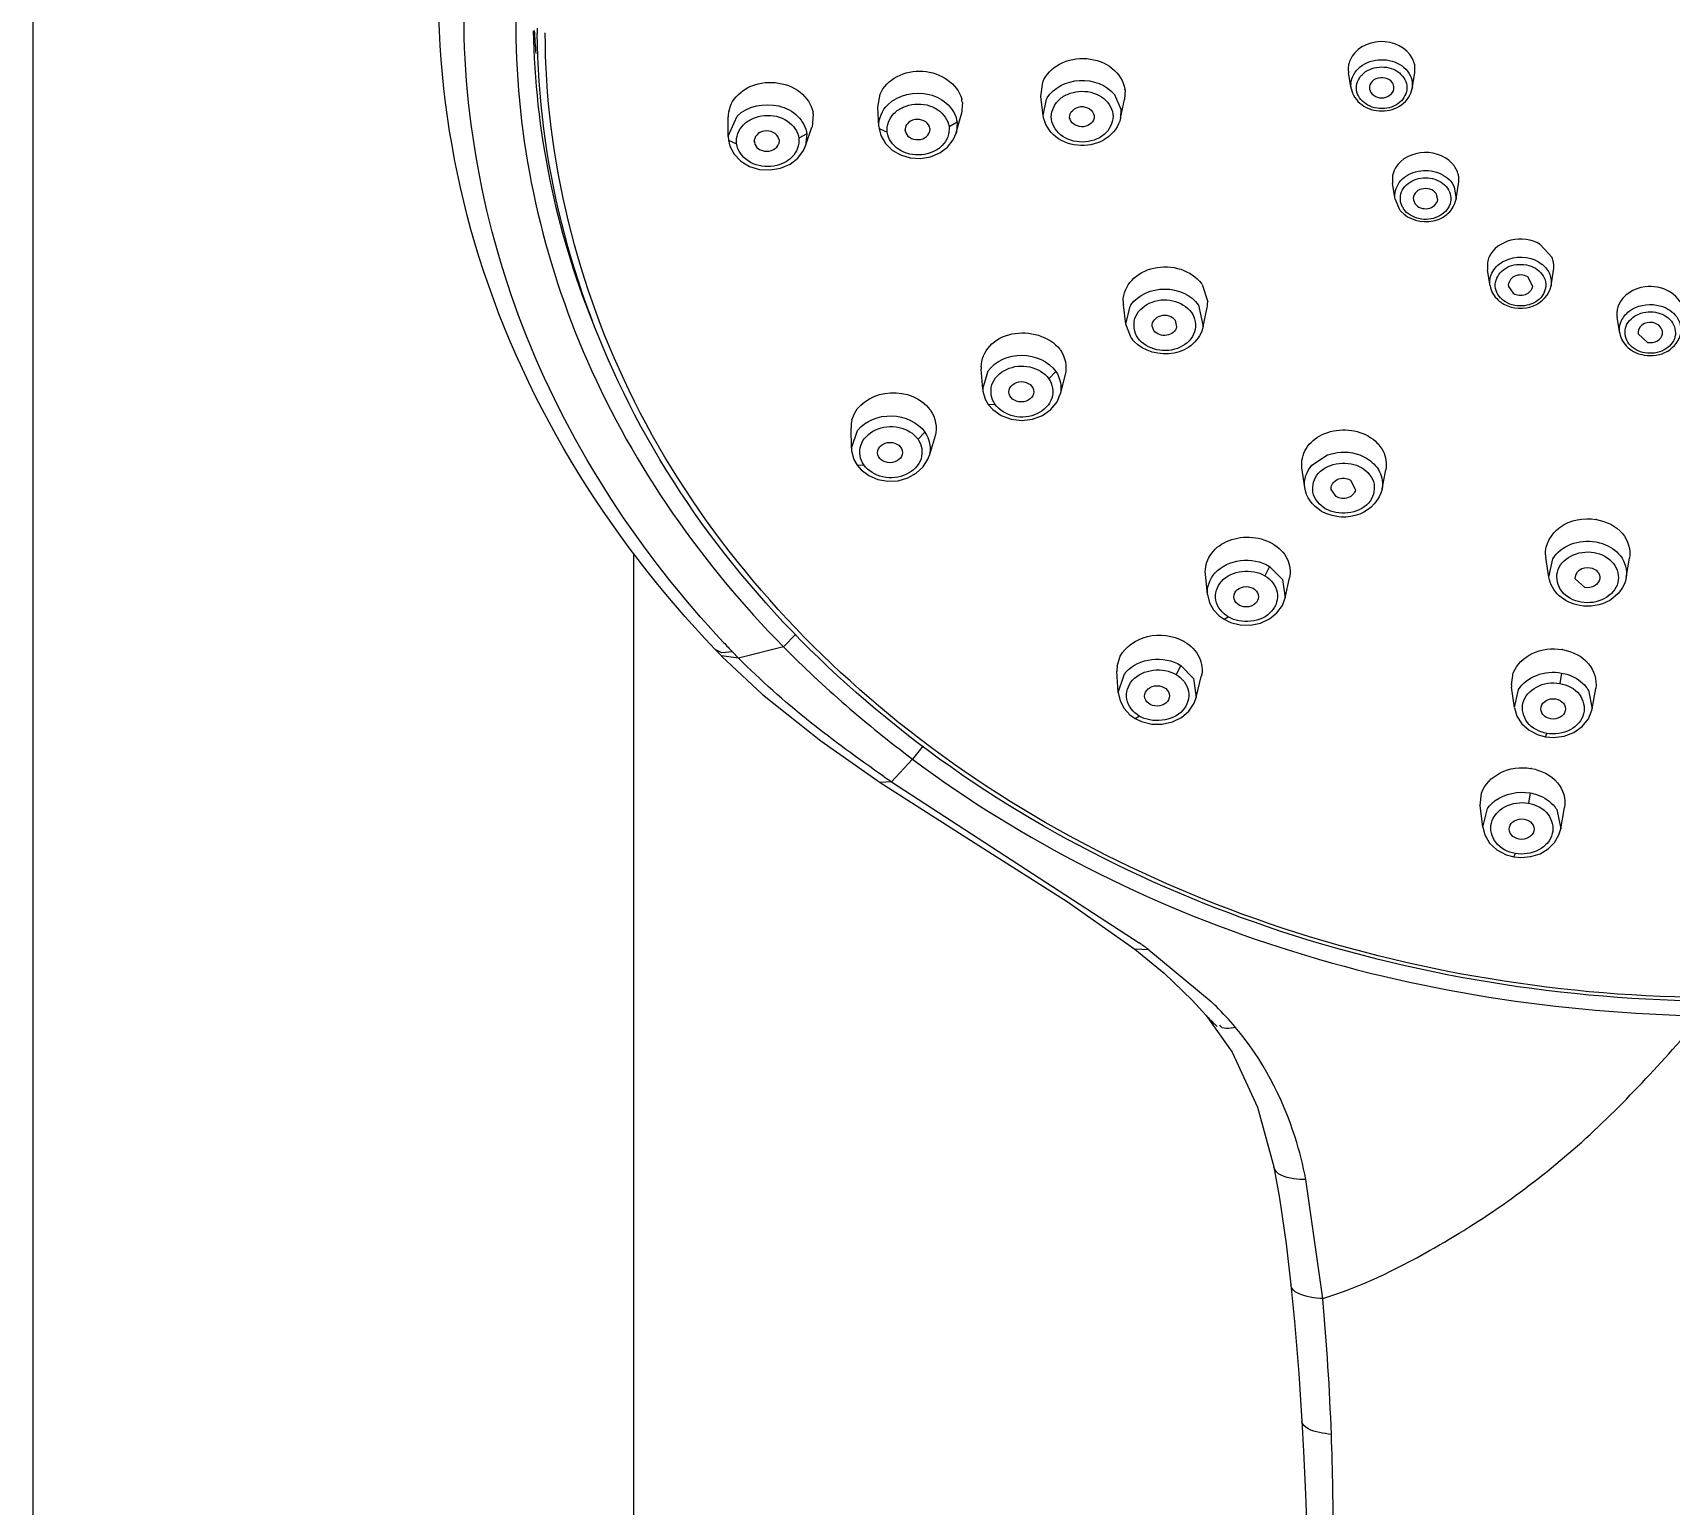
# Model space of a CAD drawing. Header units: millimetres. Extents: x 6110 to 6704, y -2661 to -1821.
# Drawn here: x 6292.53 to 6307.51, y -2190.07 to -2176.6 of the extents above; entities that cross this region are included whole.
import ezdxf

# ---------------------------------------------------------------- set-up
doc = ezdxf.new("R2010")
doc.units = ezdxf.units.MM
doc.header["$LTSCALE"] = 0.1
doc.layers.get('0').update_dxf_attribs({"lineweight": 15})
doc.layers.add('DIM', color=3, linetype='Continuous', lineweight=9)
doc.styles.get("Standard").update_dxf_attribs({"font": 'arial.ttf'})
doc.dimstyles.new('ISO-25', dxfattribs={"dimtxt": 2.5, "dimasz": 2.5, "dimexe": 1.25, "dimexo": 0.625, "dimtad": 1, "dimlfac": 5, "dimtxsty": 'Standard', "dimcen": 2.5, "dimadec": 0, "dimazin": 0, "dimtfac": 1, "dimtmove": 0, "dimatfit": 3, "dimfxl": 0, "dimarcsym": 0})

# ---------------------------------------------------------------- blocks, each defined once
blk = doc.blocks.new('*D77')
at = {"layer": 'Defpoints', "color": 0}
for p in [(6295.279, -2068.044), (6383.721, -2580.443), (6409.353, -2580.443)]:
    blk.add_point(p, dxfattribs=at)
at = {"layer": 'DIM', "color": 0, "lineweight": -2}
for p, q in [((6295.904, -2068.044), (6410.603, -2068.044)), ((6409.353, -2072.044), (6409.353, -2576.443)), ((6384.346, -2580.443), (6410.603, -2580.443))]:
    blk.add_line(p, q, dxfattribs=at)
at = {"layer": 'DIM', "color": 0}
for points in [[(6408.686, -2072.044), (6410.019, -2072.044), (6409.353, -2068.044)], [(6408.686, -2576.443), (6410.019, -2576.443), (6409.353, -2580.443)]]:
    blk.add_solid(points, dxfattribs=at)
at = {"layer": 'DIM', "color": 0, "insert": (6406.106, -2324.243), "char_height": 4, "attachment_point": 5, "rotation": 90}
blk.add_mtext('(2280)', dxfattribs=at)

msp = doc.modelspace()

# ---------------------------------------------------------------- linework, layer by layer
at = {"color": 7, "linetype": 'Continuous'}
for p, q in [((6292.5287, -2157.849), (6292.5287, -2215.5681)), ((6304.5722, -2176.957), (6304.5734, -2176.9655)), ((6304.5979, -2177.1092), (6304.5734, -2176.9655)), ((6305.1557, -2177.1091), (6305.1798, -2176.9676)), ((6305.1789, -2176.8935), (6305.1628, -2176.8439)), ((6305.1798, -2176.9676), (6305.181, -2176.9068)), ((6301.7573, -2177.1815), (6301.7737, -2177.0531)), ((6304.5954, -2177.089), (6304.5974, -2177.0645)), ((6304.5979, -2177.1092), (6304.5967, -2177.1014)), ((6304.7649, -2177.1127), (6304.7652, -2177.1147)), ((6304.9884, -2177.1148), (6304.9887, -2177.0934)), ((6305.158, -2177.0903), (6305.1557, -2177.1091)), ((6305.1569, -2177.0531), (6305.1562, -2177.0899)), ((6298.8996, -2177.3194), (6298.9211, -2177.2544)), ((6300.2636, -2177.2814), (6300.2847, -2177.1611)), ((6301.0382, -2177.2389), (6301.0307, -2177.3426)), ((6301.7791, -2177.3582), (6301.7573, -2177.1815)), ((6301.7789, -2177.357), (6301.8083, -2177.2078)), ((6302.4305, -2177.165), (6302.4901, -2177.2991)), ((6302.4866, -2177.3808), (6302.5235, -2177.2103)), ((6302.5273, -2177.1219), (6302.5235, -2177.2103)), ((6298.895, -2177.5475), (6298.8949, -2177.3693)), ((6298.8951, -2177.5462), (6298.9763, -2177.362)), ((6299.674, -2177.3438), (6299.662, -2177.4622)), ((6300.2745, -2177.4583), (6300.2636, -2177.2813)), ((6300.9901, -2177.4178), (6300.9164, -2177.4604)), ((6300.9831, -2177.5137), (6301.0307, -2177.3426)), ((6300.9901, -2177.4178), (6300.9832, -2177.5135)), ((6302.0202, -2177.3773), (6302.02, -2177.3757)), ((6302.2446, -2177.3579), (6302.2436, -2177.3827)), ((6302.4901, -2177.2991), (6302.4866, -2177.3807)), ((6298.8951, -2177.546), (6298.8972, -2177.5812)), ((6299.6147, -2177.5244), (6299.5415, -2177.5654)), ((6299.6035, -2177.6339), (6299.6619, -2177.4623)), ((6299.6147, -2177.5244), (6299.6035, -2177.6337)), ((6300.2745, -2177.4577), (6300.2762, -2177.4758)), ((6300.2762, -2177.4759), (6300.3506, -2177.5092)), ((6300.5152, -2177.495), (6300.5147, -2177.4886)), ((6300.7406, -2177.4755), (6300.7386, -2177.5048)), ((6298.8972, -2177.5813), (6298.9716, -2177.6146)), ((6299.1343, -2177.6006), (6299.1338, -2177.5895)), ((6299.361, -2177.581), (6299.3579, -2177.6145)), ((6304.9904, -2177.8595), (6304.9756, -2177.907)), ((6304.9756, -2177.907), (6304.975, -2177.9795)), ((6304.9994, -2178.1232), (6304.975, -2177.9795)), ((6305.5222, -2177.9757), (6305.5399, -2178.0096)), ((6305.5417, -2178.0094), (6305.5573, -2178.1232)), ((6305.5573, -2178.1232), (6305.5813, -2177.9814)), ((6304.9994, -2178.1232), (6305.0367, -2178.2124)), ((6305.1667, -2178.1287), (6305.1809, -2178.1633)), ((6305.39, -2178.1287), (6305.3758, -2178.0709)), ((6306.4366, -2178.6563), (6306.3276, -2178.5363)), ((6305.8446, -2178.7027), (6305.8445, -2178.7721)), ((6306.3134, -2178.6966), (6306.3463, -2178.7217)), ((6303.2323, -2178.9025), (6303.2842, -2179.0609)), ((6305.8689, -2178.9156), (6305.8445, -2178.7721)), ((6306.2594, -2178.921), (6306.2139, -2178.8348)), ((6306.4267, -2178.9155), (6306.4509, -2178.7732)), ((6306.0362, -2178.921), (6306.0817, -2178.9841)), ((6302.5348, -2179.2668), (6302.5122, -2179.0888)), ((6302.5348, -2179.2668), (6302.573, -2179.1019)), ((6303.2, -2179.0918), (6303.2428, -2179.2872)), ((6303.2428, -2179.2872), (6303.2788, -2179.1135)), ((6307.056, -2179.3492), (6307.0317, -2179.2063)), ((6307.3935, -2179.0912), (6307.436, -2179.1031)), ((6302.5842, -2179.3924), (6302.5349, -2179.267)), ((6302.7908, -2179.3234), (6302.7762, -2179.2856)), ((6302.9861, -2179.2308), (6302.9999, -2179.2914)), ((6307.2233, -2179.3546), (6307.3115, -2179.4334)), ((6301.2246, -2179.8601), (6301.2113, -2179.6773)), ((6301.2246, -2179.8599), (6301.2733, -2179.6948)), ((6301.8938, -2179.7), (6301.8296, -2179.7666)), ((6301.9795, -2179.7284), (6301.934, -2179.9072)), ((6300.0277, -2180.1418), (6300.0511, -2180.0827)), ((6301.2756, -2180.0003), (6301.3369, -2180)), ((6300.023, -2180.4016), (6300.0191, -2180.2141)), ((6300.023, -2180.4016), (6300.08, -2180.2386)), ((6300.696, -2180.2554), (6300.6323, -2180.3203)), ((6300.7886, -2180.2896), (6300.7336, -2180.4724)), ((6300.0748, -2180.5556), (6300.136, -2180.5554)), ((6304.2381, -2180.5563), (6304.3814, -2180.4616)), ((6304.3814, -2180.4616), (6304.4706, -2180.44)), ((6304.1719, -2180.7612), (6304.147, -2180.5817)), ((6304.592, -2180.6942), (6304.6374, -2180.7822)), ((6304.8802, -2180.7747), (6304.914, -2180.5982)), ((6304.4594, -2180.844), (6304.4135, -2180.7785)), ((6298.0287, -2181.366), (6298.0287, -2215.5681)), ((6306.407, -2181.5816), (6306.3792, -2181.4019)), ((6306.4069, -2181.5814), (6306.4424, -2181.4133)), ((6307.1154, -2181.5863), (6307.1464, -2181.4076)), ((6303.282, -2181.7418), (6303.2635, -2181.5544)), ((6303.8506, -2181.4832), (6303.8071, -2181.5686)), ((6303.8506, -2181.4832), (6303.9678, -2181.6021)), ((6303.9678, -2181.6021), (6303.9927, -2181.7715)), ((6303.9927, -2181.7715), (6304.033, -2181.5879)), ((6306.7376, -2181.6762), (6306.6491, -2181.5962)), ((6303.4343, -2181.9677), (6303.4726, -2181.9463)), ((6299.5146, -2182.103), (6299.3996, -2182.2187)), ((6298.7763, -2182.2436), (6298.8344, -2182.3035)), ((6298.8356, -2182.2735), (6298.7763, -2182.2436)), ((6298.9903, -2182.3237), (6298.8345, -2182.3035)), ((6298.9351, -2182.2666), (6298.8356, -2182.2735)), ((6298.9351, -2182.2666), (6298.9903, -2182.3237)), ((6299.3996, -2182.2188), (6298.9902, -2182.3237)), ((6302.4552, -2182.3954), (6302.4833, -2182.3057)), ((6302.4659, -2182.6386), (6302.4537, -2182.4437)), ((6302.4659, -2182.638), (6302.522, -2182.4659)), ((6303.0376, -2182.3893), (6302.9944, -2182.4728)), ((6303.0377, -2182.3892), (6303.155, -2182.508)), ((6303.155, -2182.508), (6303.1788, -2182.6832)), ((6303.1788, -2182.6833), (6303.2255, -2182.4926)), ((6306.0637, -2182.5698), (6306.0816, -2182.4575)), ((6306.5223, -2182.4592), (6306.5069, -2182.5548)), ((6306.0912, -2182.7764), (6306.0656, -2182.5879)), ((6306.0912, -2182.7764), (6306.1286, -2182.6109)), ((6306.769, -2182.6155), (6306.8027, -2182.7861)), ((6306.8025, -2182.7869), (6306.8358, -2182.5995)), ((6302.6192, -2182.8747), (6302.6576, -2182.8532)), ((6306.3757, -2183.0424), (6306.3886, -2183.0114)), ((6300.3897, -2183.455), (6300.5815, -2183.2465)), ((6300.6792, -2183.1261), (6300.5816, -2183.2464)), ((6300.3897, -2183.455), (6300.2855, -2183.4615)), ((6300.3897, -2183.4549), (6302.6583, -2184.929)), ((6305.778, -2183.6729), (6305.7903, -2183.5584)), ((6306.2347, -2183.5571), (6306.2194, -2183.6509)), ((6305.8014, -2183.8701), (6305.778, -2183.6729)), ((6305.8015, -2183.8701), (6305.8462, -2183.6987)), ((6306.4786, -2183.7079), (6306.5157, -2183.8852)), ((6306.5157, -2183.8857), (6306.5513, -2183.6896)), ((6306.0874, -2184.1417), (6306.1002, -2184.1108)), ((6302.7463, -2184.9929), (6302.6176, -2184.9874)), ((6302.7463, -2184.9929), (6303.315, -2185.4645)), ((6303.2696, -2185.5943), (6303.2917, -2185.6163)), ((6304.3378, -2188.1845), (6304.1831, -2187.0951))]:
    msp.add_line(p, q, dxfattribs=at)
for points in [[(6300.2762, -2177.4759), (6300.2929, -2177.5408), (6300.3338, -2177.6125), (6300.3951, -2177.6728), (6300.4726, -2177.7176), (6300.5612, -2177.7437), (6300.6548, -2177.7493), (6300.7469, -2177.7342), (6300.8312, -2177.6993), (6300.9021, -2177.6469), (6300.9547, -2177.5805), (6300.9832, -2177.5134)], [(6298.8972, -2177.5813), (6298.9102, -2177.6362), (6298.9498, -2177.7114), (6299.0116, -2177.7749), (6299.0911, -2177.8222), (6299.1827, -2177.8497), (6299.2796, -2177.8555), (6299.3748, -2177.8391), (6299.4615, -2177.8018), (6299.5334, -2177.7461), (6299.5852, -2177.6759), (6299.6035, -2177.634)], [(6301.2246, -2179.8599), (6301.2268, -2179.8803), (6301.2486, -2179.9533), (6301.2755, -2180.0003)], [(6301.2755, -2180.0003), (6301.317, -2180.048), (6301.393, -2180.1023), (6301.484, -2180.1367), (6301.5829, -2180.1485), (6301.6817, -2180.1367), (6301.7727, -2180.1022), (6301.8489, -2180.048), (6301.9048, -2179.9779), (6301.934, -2179.9073)], [(6300.0231, -2180.4019), (6300.0248, -2180.4271), (6300.046, -2180.5048), (6300.0747, -2180.5556)], [(6300.0747, -2180.5557), (6300.1118, -2180.5992), (6300.1812, -2180.6516), (6300.2646, -2180.6872), (6300.3562, -2180.7034), (6300.4497, -2180.6989), (6300.5386, -2180.6742), (6300.6168, -2180.6312), (6300.6795, -2180.5726), (6300.7228, -2180.502), (6300.7336, -2180.4725)], [(6303.2821, -2181.7419), (6303.3008, -2181.8169), (6303.3372, -2181.8813), (6303.3898, -2181.9365), (6303.4342, -2181.9678)], [(6303.4342, -2181.9678), (6303.4917, -2181.9957), (6303.5817, -2182.0189), (6303.6757, -2182.0213), (6303.7671, -2182.0028), (6303.8498, -2181.9647), (6303.9181, -2181.9095), (6303.9674, -2181.841), (6303.9927, -2181.7717)], [(6298.8344, -2182.3036), (6299.2103, -2182.6568), (6299.7421, -2183.0809), (6300.2855, -2183.4615)], [(6302.4659, -2182.6386), (6302.4823, -2182.7152), (6302.5185, -2182.7832), (6302.5723, -2182.8414), (6302.6192, -2182.8747)], [(6302.6192, -2182.8747), (6302.6788, -2182.9035), (6302.7713, -2182.9264), (6302.8678, -2182.9276), (6302.9612, -2182.907), (6303.0448, -2182.8659), (6303.1128, -2182.8074), (6303.1604, -2182.7354), (6303.1788, -2182.6832)], [(6306.0912, -2182.7769), (6306.1136, -2182.8536), (6306.1598, -2182.925), (6306.2261, -2182.9833), (6306.3082, -2183.0246), (6306.3757, -2183.0424)], [(6306.3757, -2183.0424), (6306.4482, -2183.0487), (6306.5466, -2183.0367), (6306.6369, -2183.0025), (6306.7126, -2182.9486), (6306.7685, -2182.8789), (6306.8003, -2182.7983), (6306.8027, -2182.786)], [(6300.2855, -2183.4615), (6301.1881, -2184.0388), (6301.997, -2184.5502), (6302.6176, -2184.9874)], [(6305.8015, -2183.8704), (6305.8198, -2183.9411), (6305.8648, -2184.0166), (6305.9319, -2184.0786), (6306.0163, -2184.1226), (6306.0873, -2184.1418)], [(6306.0873, -2184.1418), (6306.1513, -2184.1479), (6306.2417, -2184.1398), (6306.3264, -2184.1128), (6306.4004, -2184.0687), (6306.4593, -2184.0101), (6306.4997, -2183.9404), (6306.5158, -2183.8852)], [(6302.6175, -2184.9874), (6302.8853, -2185.2059), (6303.1433, -2185.4524), (6303.2694, -2185.5945)], [(6303.2695, -2185.5942), (6303.5072, -2185.9291), (6303.7404, -2186.4336), (6303.8886, -2186.9802)], [(6303.889, -2186.9805), (6303.9419, -2187.2643), (6304.0028, -2187.6825), (6304.0456, -2188.06)], [(6304.0456, -2188.0601), (6304.0782, -2188.3943), (6304.1178, -2188.8696), (6304.1471, -2189.3052)], [(6304.1466, -2189.3052), (6304.1618, -2189.58), (6304.1799, -2189.9739), (6304.1921, -2190.3043)]]:
    msp.add_lwpolyline(points, dxfattribs=at)
for centre, radius, start, end in [((6304.3611, -2176.532), 7.4103, 179.37885, 180.92612), ((6304.457, -2176.1965), 7.3474, 182.98194, 184.63595), ((6304.4481, -2176.5567), 7.3009, 180.01011, 180.38001), ((6304.7774, -2176.9308), 0.2069, 172.0689, 187.26431), ((6304.7798, -2176.9311), 0.2094, 169.64924, 172.09691), ((6304.7805, -2176.9312), 0.2101, 164.43071, 169.64792), ((6304.7857, -2176.9327), 0.2155, 157.39152, 164.40444), ((6304.9559, -2176.9393), 0.2278, 24.75046, 28.0034), ((6304.9741, -2176.9334), 0.2086, 9.7306, 11.02377), ((6304.9766, -2176.933), 0.2061, 7.30088, 9.73287), ((6302.2683, -2177.155), 0.2611, 7.2989, 8.85249), ((6300.7732, -2177.2731), 0.2672, 8.93246, 14.21802), ((6300.7786, -2177.2722), 0.2617, 7.29902, 8.91987), ((6302.0467, -2177.3383), 0.2717, 148.496, 151.29948), ((6299.1578, -2177.3693), 0.2629, 169.06697, 180.02639), ((6299.4096, -2177.3778), 0.2666, 10.41716, 11.15524), ((6299.4113, -2177.3775), 0.2648, 8.98259, 10.41793), ((6299.4138, -2177.3771), 0.2623, 7.29915, 8.98299), ((6305.1982, -2177.9518), 0.2274, 149.14144, 156.03682), ((6305.3522, -2177.9563), 0.2337, 23.37639, 35.19831), ((6305.3667, -2177.9499), 0.2179, 15.37744, 23.34012), ((6305.3745, -2177.9476), 0.2098, 10.88842, 15.33928), ((6305.376, -2177.9473), 0.2083, 8.95334, 10.88508), ((6305.377, -2177.9469), 0.2072, 350.41263, 8.90274), ((6305.2336, -2178.0736), 0.2409, 215.16941, 221.75787), ((6305.2248, -2178.1086), 0.1801, 209.40779, 215.14556), ((6306.0554, -2178.7395), 0.214, 155.38316, 170.0981), ((6306.2392, -2178.7409), 0.2147, 10.87534, 23.22266), ((6306.245, -2178.7396), 0.2088, 9.66316, 10.82212), ((6306.2469, -2178.739), 0.2068, 350.47868, 9.59037), ((6302.9779, -2179.0815), 0.3111, 35.13502, 37.05469), ((6306.2455, -2178.7386), 0.2083, 349.01145, 350.41583), ((6302.7694, -2179.0561), 0.2593, 180.00633, 187.25559), ((6303.0235, -2179.0607), 0.2606, 348.3117, 359.95251), ((6302.8094, -2179.2518), 0.2799, 144.67088, 147.62452), ((6306.1338, -2178.8295), 0.289, 239.21108, 242.64712), ((6307.235, -2179.1718), 0.2062, 171.72659, 189.62643), ((6307.2365, -2179.1722), 0.2078, 169.21121, 171.68058), ((6307.239, -2179.1727), 0.2104, 161.7928, 169.20064), ((6307.2445, -2179.1745), 0.2162, 157.41376, 161.79258), ((6301.6805, -2179.685), 0.3121, 35.13537, 37.12598), ((6302.8373, -2179.2139), 0.3097, 215.19478, 222.85547), ((6301.4689, -2179.6586), 0.2583, 179.98648, 184.16615), ((6300.4915, -2180.2356), 0.3132, 35.13572, 37.19825), ((6300.2813, -2180.209), 0.2623, 165.16148, 180.62809), ((6300.2767, -2180.2087), 0.2577, 180.70463, 181.21831), ((6304.5562, -2180.6342), 0.3963, 59.20218, 60.58651), ((6304.5106, -2180.6609), 0.3676, 239.22735, 243.30341), ((6306.7643, -2181.5102), 0.4618, 80.10897, 80.81152), ((6303.6754, -2181.6179), 0.3977, 59.20237, 60.63436), ((6306.6335, -2181.3625), 0.2574, 183.69124, 188.8102), ((6306.1087, -2175.3968), 9.9325, 223.06991, 223.76023), ((6302.8682, -2182.5172), 0.3994, 59.20254, 60.68052), ((6306.4527, -2182.702), 0.4634, 80.109, 80.83385), ((6302.7117, -2182.4277), 0.2585, 172.84149, 183.58726), ((6302.755, -2182.6498), 0.2968, 137.34593, 141.71145), ((6306.3203, -2182.5533), 0.2571, 183.68817, 187.74685), ((6306.5268, -2182.7629), 0.2835, 31.32545, 38.22727), ((6315.0511, -2162.1881), 25.8309, 235.23755, 235.41752), ((6306.1671, -2183.7922), 0.4655, 80.10902, 80.85394), ((6306.2388, -2183.8622), 0.2852, 32.74796, 38.42585), ((6297.7725, -2191.7543), 8.3938, 53.66117, 54.40341), ((6300.7195, -2188.1352), 3.7241, 44.83348, 45.81785), ((6304.4476, -2184.5116), 1.5989, 223.70123, 225.05648), ((6304.4689, -2184.4902), 1.6291, 225.05637, 226.37534), ((6300.8802, -2187.9782), 3.4995, 40.5644, 44.86541), ((6304.4893, -2184.4688), 1.6586, 226.37524, 227.66329), ((6281.0573, -2190.2817), 23.3746, 2.09426, 5.14717), ((6273.1131, -2190.5327), 31.3227, 0.18882, 2.02219)]:
    msp.add_arc(centre, radius, start, end, dxfattribs=at)
for centre, major_axis, ratio, start_param, end_param in [((6300.6279, -2177.4853), (0.1133, 0.0001), 0.819017, 0.103558, 6.069949), ((6299.2477, -2177.5908), (0.114, 0.0003), 0.8168002, 0.1021325, 6.0226107)]:
    msp.add_ellipse(centre, major_axis=major_axis, ratio=ratio, start_param=start_param, end_param=end_param, dxfattribs=at)
for centre, major_axis, ratio in [((6301.5783, -2179.8856), (0.1133, 0.0005), 0.8197485), ((6300.3764, -2180.4415), (0.1138, 0.0012), 0.8185858), ((6303.6365, -2181.7612), (0.1132, 0.0005), 0.8209958), ((6302.8207, -2182.6689), (0.1136, 0.0013), 0.8216631), ((6306.4465, -2182.7877), (0.1131, 0.0002), 0.8219359), ((6306.1579, -2183.888), (0.1135, 0.0006), 0.8240106)]:
    msp.add_ellipse(centre, major_axis=major_axis, ratio=ratio, dxfattribs=at)
for points, knots in [([(6298.8528, -2182.1796), (6298.0938, -2181.3677), (6296.8619, -2179.5044), (6296.2505, -2176.2293), (6297.0286, -2172.982), (6298.3493, -2171.1679), (6299.1478, -2170.3826)], [0, 0, 0, 0, 0.2549214, 0.4986279, 0.7431334, 1, 1, 1, 1]), ([(6298.7763, -2182.2436), (6297.7805, -2181.2037), (6296.2273, -2178.6963), (6296.135, -2175.7238), (6296.4471, -2174.375)], [0, 0, 0, 0, 0.5098061, 1, 1, 1, 1]), ([(6296.9518, -2176.6518), (6296.9681, -2177.6596), (6297.438, -2179.7361), (6298.6582, -2181.4654), (6299.3996, -2182.2188)], [0, 0, 0, 0, 0.4881237, 1, 1, 1, 1]), ([(6318.8214, -2176.6587), (6318.805, -2177.8234), (6318.1647, -2180.247), (6315.6648, -2183.1562), (6312.0876, -2185.0394), (6307.9514, -2185.6832), (6303.8198, -2185.0195), (6300.2556, -2183.1186), (6297.7765, -2180.1956), (6297.155, -2177.7693), (6297.1473, -2176.6051)], [0, 0, 0, 0, 0.1136843, 0.2344033, 0.3642784, 0.500205, 0.6360771, 0.7658142, 0.8863842, 1, 1, 1, 1]), ([(6318.7487, -2176.6532), (6318.7399, -2177.8108), (6318.116, -2180.2251), (6315.6361, -2183.128), (6312.0746, -2185.009), (6307.9511, -2185.6524), (6303.8322, -2184.9889), (6300.284, -2183.09), (6297.8253, -2180.1733), (6297.2204, -2177.7563), (6297.2204, -2176.5993)], [0, 0, 0, 0, 0.1134765, 0.234103, 0.3640713, 0.5002101, 0.6362927, 0.7661189, 0.8865919, 1, 1, 1, 1]), ([(6305.1571, -2176.8323), (6305.1054, -2176.7352), (6304.8648, -2176.6192), (6304.6283, -2176.75), (6304.5868, -2176.8499)], [0, 0, 0, 0, 0.5042604, 1, 1, 1, 1]), ([(6300.2847, -2177.1611), (6300.3428, -2177.0247), (6300.6792, -2176.8572), (6300.9964, -2177.0659), (6301.0323, -2177.2074)], [0, 0, 0, 0, 0.5038201, 1, 1, 1, 1]), ([(6301.7737, -2177.0531), (6301.8013, -2176.9824), (6301.9264, -2176.8581), (6302.1777, -2176.8148), (6302.4184, -2176.8968), (6302.5149, -2177.042), (6302.5263, -2177.1149)], [0, 0, 0, 0, 0.2388946, 0.50537, 0.7677191, 1, 1, 1, 1]), ([(6304.5956, -2177.0642), (6304.5997, -2177.0059), (6304.6744, -2176.885), (6304.8702, -2176.8275), (6305.0679, -2176.8777), (6305.1494, -2176.9947), (6305.1569, -2177.0531)], [0, 0, 0, 0, 0.2326675, 0.4982903, 0.7653846, 1, 1, 1, 1]), ([(6304.6462, -2177.123), (6304.64, -2177.0739), (6304.6868, -2176.9593), (6304.8532, -2176.8968), (6305.0265, -2176.9315), (6305.1009, -2177.0324), (6305.1074, -2177.0832)], [0, 0, 0, 0, 0.2291684, 0.4927578, 0.7630942, 1, 1, 1, 1]), ([(6298.9211, -2177.2544), (6298.9531, -2177.187), (6299.0805, -2177.0726), (6299.3263, -2177.0354), (6299.5603, -2177.1166), (6299.6572, -2177.2552), (6299.6712, -2177.3262)], [0, 0, 0, 0, 0.2398424, 0.5056833, 0.767343, 1, 1, 1, 1]), ([(6301.815, -2177.1963), (6301.8737, -2177.1006), (6302.1122, -2176.9833), (6302.3574, -2177.0765), (6302.4305, -2177.165)], [0, 0, 0, 0, 0.4943903, 1, 1, 1, 1]), ([(6304.5967, -2177.1014), (6304.5965, -2177.0993), (6304.5959, -2177.0952), (6304.5955, -2177.0911), (6304.5954, -2177.089)], [0, 0, 0, 0, 0.5000165, 1, 1, 1, 1]), ([(6304.5979, -2177.1092), (6304.6078, -2177.1673), (6304.6864, -2177.2801), (6304.8769, -2177.3328), (6305.0674, -2177.28), (6305.1459, -2177.1672), (6305.1557, -2177.1091)], [0, 0, 0, 0, 0.239726, 0.5000112, 0.7602864, 1, 1, 1, 1]), ([(6305.1074, -2177.0832), (6305.1137, -2177.1323), (6305.0668, -2177.2468), (6304.9005, -2177.3093), (6304.7272, -2177.2746), (6304.6527, -2177.1737), (6304.6462, -2177.123)], [0, 0, 0, 0, 0.2291684, 0.4927578, 0.7630942, 1, 1, 1, 1]), ([(6304.9887, -2177.0934), (6304.9856, -2177.0688), (6304.9494, -2177.0198), (6304.8654, -2177.003), (6304.7846, -2177.0333), (6304.7619, -2177.0889), (6304.7649, -2177.1127)], [0, 0, 0, 0, 0.2369045, 0.5072339, 0.7708209, 1, 1, 1, 1]), ([(6304.7652, -2177.1147), (6304.7723, -2177.1601), (6304.8768, -2177.2306), (6304.9814, -2177.1601), (6304.9884, -2177.1148)], [0, 0, 0, 0, 0.4999594, 1, 1, 1, 1]), ([(6298.9763, -2177.362), (6299.0694, -2177.2697), (6299.3062, -2177.2228), (6299.5402, -2177.346), (6299.6071, -2177.4655), (6299.6147, -2177.5244)], [0, 0, 0, 0, 0.5102889, 0.7687664, 1, 1, 1, 1]), ([(6300.3506, -2177.5092), (6300.3429, -2177.449), (6300.3849, -2177.3457), (6300.4975, -2177.2739), (6300.6375, -2177.2388), (6300.8175, -2177.2747), (6300.9085, -2177.3982), (6300.9164, -2177.4604)], [0, 0, 0, 0, 0.2282197, 0.3577127, 0.494804, 0.7640615, 1, 1, 1, 1]), ([(6300.3554, -2177.2578), (6300.448, -2177.1658), (6300.6833, -2177.1182), (6300.9163, -2177.2405), (6300.9826, -2177.3593), (6300.9901, -2177.4178)], [0, 0, 0, 0, 0.5109403, 0.7690148, 1, 1, 1, 1]), ([(6301.8535, -2177.3917), (6301.8458, -2177.3318), (6301.8875, -2177.229), (6301.9995, -2177.1574), (6302.1387, -2177.1224), (6302.3179, -2177.1583), (6302.4082, -2177.2812), (6302.4161, -2177.3431)], [0, 0, 0, 0, 0.2282473, 0.3577316, 0.4948224, 0.7640569, 1, 1, 1, 1]), ([(6298.9716, -2177.6146), (6298.9639, -2177.5541), (6299.0064, -2177.4502), (6299.1198, -2177.3782), (6299.2606, -2177.343), (6299.4416, -2177.3788), (6299.5335, -2177.5029), (6299.5415, -2177.5654)], [0, 0, 0, 0, 0.2281922, 0.3577144, 0.4947964, 0.7640772, 1, 1, 1, 1]), ([(6302.4866, -2177.3807), (6302.4707, -2177.4544), (6302.3656, -2177.594), (6302.122, -2177.6544), (6301.8821, -2177.5799), (6301.7886, -2177.4325), (6301.7791, -2177.3583)], [0, 0, 0, 0, 0.2414667, 0.5015845, 0.7602827, 1, 1, 1, 1]), ([(6302.4161, -2177.3431), (6302.4237, -2177.403), (6302.382, -2177.5058), (6302.2701, -2177.5774), (6302.1309, -2177.6124), (6301.9517, -2177.5765), (6301.8614, -2177.4535), (6301.8535, -2177.3917)], [0, 0, 0, 0, 0.2282473, 0.3577316, 0.4948224, 0.7640569, 1, 1, 1, 1]), ([(6302.02, -2177.3757), (6302.015, -2177.3284), (6302.1206, -2177.2319), (6302.2383, -2177.309), (6302.2446, -2177.3579)], [0, 0, 0, 0, 0.4907169, 1, 1, 1, 1]), ([(6302.2436, -2177.3827), (6302.2346, -2177.4279), (6302.1289, -2177.495), (6302.026, -2177.4225), (6302.0202, -2177.3773)], [0, 0, 0, 0, 0.502838, 1, 1, 1, 1]), ([(6299.5415, -2177.5654), (6299.5492, -2177.6259), (6299.5066, -2177.7298), (6299.3933, -2177.8018), (6299.2525, -2177.837), (6299.0714, -2177.8012), (6298.9796, -2177.6772), (6298.9716, -2177.6146)], [0, 0, 0, 0, 0.228192, 0.357714, 0.4947959, 0.7640775, 1, 1, 1, 1]), ([(6300.9164, -2177.4604), (6300.9241, -2177.5205), (6300.8821, -2177.6239), (6300.7695, -2177.6956), (6300.6296, -2177.7307), (6300.4495, -2177.6949), (6300.3585, -2177.5714), (6300.3506, -2177.5092)], [0, 0, 0, 0, 0.2282224, 0.3577185, 0.4948071, 0.7640621, 1, 1, 1, 1]), ([(6305.5432, -2177.8215), (6305.4851, -2177.7389), (6305.2683, -2177.6467), (6305.0541, -2177.7496), (6305.003, -2177.8352)], [0, 0, 0, 0, 0.5033178, 1, 1, 1, 1]), ([(6304.9994, -2178.1232), (6304.9906, -2178.0714), (6305.0251, -2177.9495), (6305.1873, -2177.8549), (6305.3766, -2177.8556), (6305.4883, -2177.9275), (6305.5222, -2177.9757)], [0, 0, 0, 0, 0.2245013, 0.4774597, 0.7483088, 1, 1, 1, 1]), ([(6305.0679, -2178.197), (6305.0447, -2178.1558), (6305.0378, -2178.0397), (6305.1716, -2177.9288), (6305.3425, -2177.9159), (6305.4482, -2177.978), (6305.4791, -2178.022)], [0, 0, 0, 0, 0.2245803, 0.4710794, 0.7441332, 1, 1, 1, 1]), ([(6305.0539, -2178.2341), (6305.1218, -2178.3102), (6305.3057, -2178.3578), (6305.4933, -2178.2652), (6305.5491, -2178.1711), (6305.5573, -2178.1232)], [0, 0, 0, 0, 0.5030815, 0.7602347, 1, 1, 1, 1]), ([(6305.4791, -2178.022), (6305.5072, -2178.0618), (6305.5269, -2178.1805), (6305.3947, -2178.3031), (6305.2193, -2178.3203), (6305.1095, -2178.2576), (6305.0775, -2178.2122)], [0, 0, 0, 0, 0.2257318, 0.4699216, 0.7431363, 1, 1, 1, 1]), ([(6305.3758, -2178.0709), (6305.349, -2178.0329), (6305.2601, -2178.0102), (6305.1783, -2178.06), (6305.1635, -2178.1081), (6305.1667, -2178.1287)], [0, 0, 0, 0, 0.5110458, 0.7701455, 1, 1, 1, 1]), ([(6305.1809, -2178.1633), (6305.2054, -2178.198), (6305.3005, -2178.2333), (6305.3839, -2178.1679), (6305.39, -2178.1287)], [0, 0, 0, 0, 0.5169817, 1, 1, 1, 1]), ([(6306.3276, -2178.5363), (6306.25, -2178.4901), (6306.0603, -2178.4613), (6305.8954, -2178.5746), (6305.8608, -2178.6503)], [0, 0, 0, 0, 0.5201894, 1, 1, 1, 1]), ([(6302.5101, -2179.0561), (6302.5101, -2178.9876), (6302.5764, -2178.8396), (6302.7922, -2178.7325), (6303.0368, -2178.7414), (6303.1801, -2178.8331), (6303.2262, -2178.8941)], [0, 0, 0, 0, 0.2251437, 0.479244, 0.7487086, 1, 1, 1, 1]), ([(6305.8689, -2178.9156), (6305.8614, -2178.8716), (6305.8825, -2178.7708), (6306.04, -2178.6372), (6306.2244, -2178.6436), (6306.3134, -2178.6966)], [0, 0, 0, 0, 0.2263259, 0.4748725, 1, 1, 1, 1]), ([(6306.0115, -2179.0633), (6305.9672, -2179.0369), (6305.8911, -2178.9467), (6305.9485, -2178.7745), (6306.112, -2178.7032), (6306.2337, -2178.7255), (6306.2841, -2178.7555)], [0, 0, 0, 0, 0.2392266, 0.4669849, 0.7284613, 1, 1, 1, 1]), ([(6306.2841, -2178.7555), (6306.3285, -2178.782), (6306.4046, -2178.8722), (6306.3472, -2179.0443), (6306.1837, -2179.1157), (6306.0619, -2179.0934), (6306.0115, -2179.0633)], [0, 0, 0, 0, 0.2392266, 0.4669849, 0.7284613, 1, 1, 1, 1]), ([(6306.3478, -2178.7209), (6306.3766, -2178.7447), (6306.4238, -2178.8043), (6306.4326, -2178.8808), (6306.4267, -2178.9155)], [0, 0, 0, 0, 0.5151288, 1, 1, 1, 1]), ([(6305.8689, -2178.9156), (6305.8773, -2178.9649), (6305.9157, -2179.0289), (6305.9707, -2179.0686), (6305.9859, -2179.0777)], [0, 0, 0, 0, 0.7383997, 1, 1, 1, 1]), ([(6306.0011, -2179.0861), (6306.0795, -2179.1267), (6306.2716, -2179.1425), (6306.4131, -2178.9957), (6306.4267, -2178.9155)], [0, 0, 0, 0, 0.5204195, 1, 1, 1, 1]), ([(6306.2139, -2178.8348), (6306.1786, -2178.8137), (6306.0876, -2178.8043), (6306.0308, -2178.8861), (6306.0362, -2178.921)], [0, 0, 0, 0, 0.5380642, 1, 1, 1, 1]), ([(6302.5811, -2179.0899), (6302.647, -2178.9969), (6302.8911, -2178.8917), (6303.1343, -2178.9985), (6303.2, -2179.0918)], [0, 0, 0, 0, 0.4995387, 1, 1, 1, 1]), ([(6302.6456, -2179.3921), (6302.6114, -2179.3435), (6302.5874, -2179.1988), (6302.7487, -2179.0493), (6302.9626, -2179.0283), (6303.0966, -2179.1047), (6303.1355, -2179.16)], [0, 0, 0, 0, 0.2257293, 0.4699257, 0.7431362, 1, 1, 1, 1]), ([(6306.0817, -2178.9841), (6306.1135, -2179.0031), (6306.193, -2179.0129), (6306.2544, -2178.9537), (6306.2594, -2178.921)], [0, 0, 0, 0, 0.5287793, 1, 1, 1, 1]), ([(6307.3985, -2178.9275), (6307.3622, -2178.9212), (6307.2276, -2178.9156), (6307.0826, -2179.0008), (6307.0449, -2179.0915)], [0, 0, 0, 0, 0.2729914, 1, 1, 1, 1]), ([(6303.1355, -2179.16), (6303.1697, -2179.2087), (6303.1937, -2179.3534), (6303.0325, -2179.5029), (6302.8185, -2179.5239), (6302.6845, -2179.4474), (6302.6456, -2179.3921)], [0, 0, 0, 0, 0.2257293, 0.4699257, 0.7431362, 1, 1, 1, 1]), ([(6302.7762, -2179.2856), (6302.7715, -2179.2444), (6302.853, -2179.1561), (6302.9596, -2179.1931), (6302.9861, -2179.2308)], [0, 0, 0, 0, 0.4732959, 1, 1, 1, 1]), ([(6307.056, -2179.3492), (6307.0498, -2179.313), (6307.0605, -2179.2326), (6307.1682, -2179.1042), (6307.3091, -2179.0765), (6307.3935, -2179.0912)], [0, 0, 0, 0, 0.2271632, 0.4697616, 1, 1, 1, 1]), ([(6307.2867, -2179.5292), (6307.2316, -2179.5195), (6307.1257, -2179.4693), (6307.0823, -2179.2928), (6307.2067, -2179.1609), (6307.3252, -2179.1469), (6307.3831, -2179.157)], [0, 0, 0, 0, 0.2592137, 0.4858168, 0.7274957, 1, 1, 1, 1]), ([(6307.3831, -2179.157), (6307.4382, -2179.1666), (6307.5441, -2179.2168), (6307.5876, -2179.3934), (6307.4631, -2179.5252), (6307.3447, -2179.5393), (6307.2867, -2179.5292)], [0, 0, 0, 0, 0.2592137, 0.4858168, 0.7274957, 1, 1, 1, 1]), ([(6307.437, -2179.1019), (6307.4915, -2179.1193), (6307.5912, -2179.1811), (6307.6224, -2179.2988), (6307.6138, -2179.3491)], [0, 0, 0, 0, 0.5286581, 1, 1, 1, 1]), ([(6301.2106, -2179.6585), (6301.2106, -2179.5899), (6301.2784, -2179.4421), (6301.5542, -2179.2984), (6301.837, -2179.3747), (6301.9293, -2179.4966)], [0, 0, 0, 0, 0.2294713, 0.4885791, 1, 1, 1, 1]), ([(6303.2428, -2179.2873), (6303.2304, -2179.347), (6303.1583, -2179.4623), (6302.9239, -2179.5758), (6302.6966, -2179.5177), (6302.6103, -2179.4246)], [0, 0, 0, 0, 0.2410864, 0.4977755, 1, 1, 1, 1]), ([(6302.9999, -2179.2914), (6302.9924, -2179.3303), (6302.9089, -2179.3929), (6302.815, -2179.3578), (6302.7908, -2179.3234)], [0, 0, 0, 0, 0.484402, 1, 1, 1, 1]), ([(6307.056, -2179.3492), (6307.0645, -2179.3989), (6307.1231, -2179.4966), (6307.2247, -2179.5405), (6307.2781, -2179.5498)], [0, 0, 0, 0, 0.4818571, 1, 1, 1, 1]), ([(6307.3583, -2179.2528), (6307.3248, -2179.2469), (6307.2539, -2179.2574), (6307.2189, -2179.326), (6307.2233, -2179.3546)], [0, 0, 0, 0, 0.5395489, 1, 1, 1, 1]), ([(6307.2781, -2179.5498), (6307.3504, -2179.5624), (6307.5028, -2179.5422), (6307.6026, -2179.4154), (6307.6138, -2179.3491)], [0, 0, 0, 0, 0.5217307, 1, 1, 1, 1]), ([(6307.3115, -2179.4334), (6307.341, -2179.4385), (6307.4018, -2179.4309), (6307.4425, -2179.3806), (6307.4465, -2179.3547)], [0, 0, 0, 0, 0.5326594, 1, 1, 1, 1]), ([(6307.4465, -2179.3547), (6307.45, -2179.3323), (6307.4321, -2179.2795), (6307.3838, -2179.2572), (6307.3583, -2179.2528)], [0, 0, 0, 0, 0.4670874, 1, 1, 1, 1]), ([(6301.2733, -2179.6948), (6301.34, -2179.6023), (6301.585, -2179.4991), (6301.8279, -2179.6064), (6301.8938, -2179.7)], [0, 0, 0, 0, 0.4990544, 1, 1, 1, 1]), ([(6301.3369, -2180), (6301.3025, -2179.9512), (6301.2785, -2179.8056), (6301.4408, -2179.6556), (6301.6556, -2179.6343), (6301.7905, -2179.711), (6301.8296, -2179.7666)], [0, 0, 0, 0, 0.2256837, 0.4699212, 0.743133, 1, 1, 1, 1]), ([(6301.8296, -2179.7666), (6301.864, -2179.8154), (6301.8879, -2179.961), (6301.7257, -2180.111), (6301.5108, -2180.1323), (6301.376, -2180.0556), (6301.3369, -2180)], [0, 0, 0, 0, 0.2256861, 0.4699242, 0.7431337, 1, 1, 1, 1]), ([(6300.0511, -2180.0827), (6300.1106, -2179.9711), (6300.3829, -2179.8315), (6300.6622, -2179.9423), (6300.741, -2180.0462)], [0, 0, 0, 0, 0.4920944, 1, 1, 1, 1]), ([(6300.08, -2180.2386), (6300.1502, -2180.1501), (6300.3931, -2180.0556), (6300.631, -2180.163), (6300.696, -2180.2554)], [0, 0, 0, 0, 0.499962, 1, 1, 1, 1]), ([(6300.136, -2180.5554), (6300.1015, -2180.5062), (6300.0778, -2180.3597), (6300.2411, -2180.2092), (6300.4571, -2180.1874), (6300.5929, -2180.2643), (6300.6323, -2180.3203)], [0, 0, 0, 0, 0.2256148, 0.4699279, 0.7431339, 1, 1, 1, 1]), ([(6304.147, -2180.5817), (6304.1389, -2180.5226), (6304.1704, -2180.389), (6304.3838, -2180.2129), (6304.6293, -2180.2205), (6304.7508, -2180.289)], [0, 0, 0, 0, 0.2251991, 0.4730581, 1, 1, 1, 1]), ([(6300.6323, -2180.3203), (6300.6668, -2180.3694), (6300.6905, -2180.5159), (6300.5272, -2180.6664), (6300.3112, -2180.6882), (6300.1754, -2180.6113), (6300.136, -2180.5554)], [0, 0, 0, 0, 0.2256146, 0.4699275, 0.7431343, 1, 1, 1, 1]), ([(6304.7591, -2180.2938), (6304.8127, -2180.3257), (6304.9045, -2180.4136), (6304.9248, -2180.542), (6304.914, -2180.5982)], [0, 0, 0, 0, 0.5216737, 1, 1, 1, 1]), ([(6304.3609, -2180.9553), (6304.3068, -2180.923), (6304.2148, -2180.8129), (6304.3034, -2180.5331), (6304.5794, -2180.5117), (6304.6934, -2180.5797)], [0, 0, 0, 0, 0.2463055, 0.4808183, 1, 1, 1, 1]), ([(6304.7372, -2180.4926), (6304.7867, -2180.5222), (6304.8716, -2180.6037), (6304.8902, -2180.7226), (6304.8802, -2180.7747)], [0, 0, 0, 0, 0.5209991, 1, 1, 1, 1]), ([(6304.6934, -2180.5797), (6304.7475, -2180.612), (6304.8395, -2180.722), (6304.7509, -2181.0019), (6304.475, -2181.0232), (6304.3609, -2180.9553)], [0, 0, 0, 0, 0.2463055, 0.4808183, 1, 1, 1, 1]), ([(6304.4135, -2180.7785), (6304.4092, -2180.7435), (6304.4669, -2180.6639), (6304.5569, -2180.6733), (6304.592, -2180.6942)], [0, 0, 0, 0, 0.462786, 1, 1, 1, 1]), ([(6304.8801, -2180.7752), (6304.8606, -2180.8756), (6304.6836, -2181.0571), (6304.4438, -2181.0389), (6304.3454, -2180.9894)], [0, 0, 0, 0, 0.4813888, 1, 1, 1, 1]), ([(6304.6374, -2180.7822), (6304.6316, -2180.8147), (6304.57, -2180.8727), (6304.4911, -2180.8629), (6304.4594, -2180.844)], [0, 0, 0, 0, 0.4719235, 1, 1, 1, 1]), ([(6306.3767, -2181.379), (6306.3705, -2181.2836), (6306.4981, -2181.0697), (6306.7275, -2181.0365), (6306.838, -2181.0543)], [0, 0, 0, 0, 0.4606259, 1, 1, 1, 1]), ([(6306.8436, -2181.0553), (6306.9319, -2181.0707), (6307.0991, -2181.1471), (6307.1597, -2181.3307), (6307.1464, -2181.4076)], [0, 0, 0, 0, 0.5345875, 1, 1, 1, 1]), ([(6303.2635, -2181.5544), (6303.2577, -2181.4957), (6303.2935, -2181.3648), (6303.5078, -2181.1948), (6303.7499, -2181.2035), (6303.8704, -2181.2713)], [0, 0, 0, 0, 0.2249992, 0.4731735, 1, 1, 1, 1]), ([(6303.879, -2181.2763), (6303.9337, -2181.3089), (6304.0273, -2181.3991), (6304.0455, -2181.531), (6304.033, -2181.5879)], [0, 0, 0, 0, 0.5219536, 1, 1, 1, 1]), ([(6306.4424, -2181.4133), (6306.4794, -2181.3535), (6306.6063, -2181.2585), (6306.7604, -2181.2461), (6306.8359, -2181.2593)], [0, 0, 0, 0, 0.478363, 1, 1, 1, 1]), ([(6306.8359, -2181.2593), (6306.8586, -2181.2633), (6306.9433, -2181.285), (6307.0219, -2181.3362), (6307.0618, -2181.3867)], [0, 0, 0, 0, 0.2636241, 1, 1, 1, 1]), ([(6303.3505, -2181.5448), (6303.4088, -2181.4804), (6303.5854, -2181.4002), (6303.7729, -2181.4369), (6303.8506, -2181.4832)], [0, 0, 0, 0, 0.4898113, 1, 1, 1, 1]), ([(6306.7028, -2181.8107), (6306.6355, -2181.799), (6306.5064, -2181.7377), (6306.4535, -2181.5224), (6306.6053, -2181.3615), (6306.7497, -2181.3444), (6306.8204, -2181.3567)], [0, 0, 0, 0, 0.2592111, 0.4858189, 0.727501, 1, 1, 1, 1]), ([(6306.8204, -2181.3567), (6306.8877, -2181.3684), (6307.0168, -2181.4297), (6307.0697, -2181.6451), (6306.9179, -2181.8059), (6306.7735, -2181.823), (6306.7028, -2181.8107)], [0, 0, 0, 0, 0.2592111, 0.4858189, 0.727501, 1, 1, 1, 1]), ([(6303.4726, -2181.9463), (6303.4183, -2181.9139), (6303.3259, -2181.8031), (6303.4152, -2181.5221), (6303.6925, -2181.5002), (6303.8071, -2181.5686)], [0, 0, 0, 0, 0.2462616, 0.480822, 1, 1, 1, 1]), ([(6303.8071, -2181.5686), (6303.8614, -2181.601), (6303.9538, -2181.7117), (6303.8645, -2181.9927), (6303.5872, -2182.0146), (6303.4726, -2181.9463)], [0, 0, 0, 0, 0.2462639, 0.4808244, 1, 1, 1, 1]), ([(6306.6899, -2181.8417), (6306.6214, -2181.8298), (6306.4907, -2181.7726), (6306.4169, -2181.6457), (6306.4069, -2181.5814)], [0, 0, 0, 0, 0.5167194, 1, 1, 1, 1]), ([(6306.6491, -2181.5962), (6306.6451, -2181.5675), (6306.6806, -2181.4996), (6306.7512, -2181.4893), (6306.7846, -2181.4951)], [0, 0, 0, 0, 0.460754, 1, 1, 1, 1]), ([(6307.1155, -2181.5862), (6307.1009, -2181.6706), (6306.9747, -2181.8317), (6306.7813, -2181.8577), (6306.6899, -2181.8417)], [0, 0, 0, 0, 0.4799892, 1, 1, 1, 1]), ([(6306.8729, -2181.5975), (6306.8688, -2181.6235), (6306.828, -2181.6737), (6306.7672, -2181.6813), (6306.7376, -2181.6762)], [0, 0, 0, 0, 0.4674381, 1, 1, 1, 1]), ([(6306.7846, -2181.4951), (6306.8101, -2181.4996), (6306.8586, -2181.5219), (6306.8765, -2181.575), (6306.8729, -2181.5975)], [0, 0, 0, 0, 0.532906, 1, 1, 1, 1]), ([(6302.4833, -2182.3057), (6302.5303, -2182.2145), (6302.7344, -2182.0812), (6302.9667, -2182.1143), (6303.0638, -2182.1689)], [0, 0, 0, 0, 0.4794306, 1, 1, 1, 1]), ([(6303.0727, -2182.1741), (6303.1284, -2182.2073), (6303.2238, -2182.2998), (6303.2397, -2182.4349), (6303.2255, -2182.4925)], [0, 0, 0, 0, 0.5221448, 1, 1, 1, 1]), ([(6302.5367, -2182.4487), (6302.5955, -2182.3848), (6302.7726, -2182.3059), (6302.9599, -2182.3429), (6303.0377, -2182.3892)], [0, 0, 0, 0, 0.4894948, 1, 1, 1, 1]), ([(6306.0816, -2182.4575), (6306.1115, -2182.3813), (6306.2522, -2182.25), (6306.4359, -2182.2299), (6306.5265, -2182.2446)], [0, 0, 0, 0, 0.471793, 1, 1, 1, 1]), ([(6306.5323, -2182.2455), (6306.621, -2182.261), (6306.789, -2182.3378), (6306.8495, -2182.5224), (6306.8358, -2182.5995)], [0, 0, 0, 0, 0.5350043, 1, 1, 1, 1]), ([(6302.6576, -2182.8532), (6302.6029, -2182.8206), (6302.5103, -2182.7089), (6302.6006, -2182.4268), (6302.8791, -2182.4041), (6302.9944, -2182.4728)], [0, 0, 0, 0, 0.2461838, 0.4808266, 1, 1, 1, 1]), ([(6302.9944, -2182.4728), (6303.049, -2182.5054), (6303.1417, -2182.6171), (6303.0514, -2182.8992), (6302.7728, -2182.9219), (6302.6576, -2182.8532)], [0, 0, 0, 0, 0.2461837, 0.4808263, 1, 1, 1, 1]), ([(6306.1286, -2182.6109), (6306.1661, -2182.5516), (6306.2933, -2182.458), (6306.4469, -2182.446), (6306.5223, -2182.4592)], [0, 0, 0, 0, 0.4780455, 1, 1, 1, 1]), ([(6306.5223, -2182.4592), (6306.5451, -2182.4631), (6306.6304, -2182.485), (6306.7094, -2182.5365), (6306.7495, -2182.5874)], [0, 0, 0, 0, 0.2639301, 1, 1, 1, 1]), ([(6306.3886, -2183.0114), (6306.321, -2182.9996), (6306.1912, -2182.9379), (6306.1384, -2182.7215), (6306.2906, -2182.5598), (6306.4358, -2182.5424), (6306.5069, -2182.5548)], [0, 0, 0, 0, 0.2591812, 0.4858135, 0.7275019, 1, 1, 1, 1]), ([(6306.5069, -2182.5548), (6306.5744, -2182.5666), (6306.7042, -2182.6283), (6306.7571, -2182.8447), (6306.6048, -2183.0064), (6306.4596, -2183.0238), (6306.3886, -2183.0114)], [0, 0, 0, 0, 0.2591838, 0.485816, 0.7275026, 1, 1, 1, 1]), ([(6300.5815, -2183.2465), (6301.5899, -2184.0006), (6303.9302, -2185.1818), (6306.5079, -2185.5712), (6307.8151, -2185.5962)], [0, 0, 0, 0, 0.4905954, 1, 1, 1, 1]), ([(6305.7903, -2183.5584), (6305.8172, -2183.4791), (6305.9586, -2183.3392), (6306.1478, -2183.3176), (6306.2411, -2183.3326)], [0, 0, 0, 0, 0.4700895, 1, 1, 1, 1]), ([(6306.2471, -2183.3336), (6306.3363, -2183.3492), (6306.5052, -2183.4265), (6306.5653, -2183.6122), (6306.5513, -2183.6896)], [0, 0, 0, 0, 0.5353499, 1, 1, 1, 1]), ([(6305.8462, -2183.6987), (6305.8654, -2183.6711), (6305.9671, -2183.5688), (6306.1278, -2183.5384), (6306.2347, -2183.5571)], [0, 0, 0, 0, 0.2364503, 1, 1, 1, 1]), ([(6306.2347, -2183.5571), (6306.2576, -2183.5611), (6306.3428, -2183.5829), (6306.422, -2183.6342), (6306.4622, -2183.6849)], [0, 0, 0, 0, 0.2641038, 1, 1, 1, 1]), ([(6306.1002, -2184.1108), (6306.0323, -2184.0989), (6305.9019, -2184.0365), (6305.8493, -2183.819), (6306.0019, -2183.6562), (6306.148, -2183.6384), (6306.2194, -2183.6509)], [0, 0, 0, 0, 0.2591352, 0.4858139, 0.7275147, 1, 1, 1, 1]), ([(6306.2194, -2183.6509), (6306.2873, -2183.6627), (6306.4177, -2183.7251), (6306.4703, -2183.9426), (6306.3177, -2184.1054), (6306.1717, -2184.1232), (6306.1002, -2184.1108)], [0, 0, 0, 0, 0.259135, 0.4858136, 0.7275151, 1, 1, 1, 1]), ([(6304.3377, -2188.1846), (6304.6786, -2188.0776), (6305.5049, -2187.6801), (6306.7096, -2186.8344), (6307.4508, -2186.0093), (6307.8151, -2185.5963)], [0, 0, 0, 0, 0.2445893, 0.6230446, 1, 1, 1, 1]), ([(6304.1831, -2187.0951), (6304.1563, -2186.9645), (6304.0334, -2186.465), (6303.7843, -2185.9939), (6303.5386, -2185.7025)], [0, 0, 0, 0, 0.2591371, 1, 1, 1, 1]), ([(6304.1832, -2187.0948), (6304.1459, -2187.0955), (6304.0451, -2187.0922), (6303.9033, -2187.0497), (6303.8887, -2186.9805)], [0, 0, 0, 0, 0.3458029, 1, 1, 1, 1]), ([(6304.3378, -2188.1845), (6304.2992, -2188.1826), (6304.2007, -2188.1725), (6304.053, -2188.1293), (6304.0457, -2188.0601)], [0, 0, 0, 0, 0.3568043, 1, 1, 1, 1]), ([(6304.4163, -2189.4275), (6304.3799, -2189.424), (6304.2897, -2189.4103), (6304.151, -2189.3692), (6304.1471, -2189.3052)], [0, 0, 0, 0, 0.363291, 1, 1, 1, 1])]:
    msp.add_open_spline(points, degree=3, knots=knots, dxfattribs=at)
for points in [[(6297.1106, -2176.5812), (6297.1252, -2177.4854), (6297.3145, -2178.4002), (6297.6498, -2179.24)], [(6300.2745, -2177.4578), (6300.2703, -2177.386), (6300.3043, -2177.3085), (6300.3554, -2177.2578)], [(6307.61, -2179.0627), (6307.5672, -2178.9908), (6307.4809, -2178.9419), (6307.3985, -2178.9275)], [(6301.9357, -2179.5054), (6301.9793, -2179.5673), (6301.9982, -2179.6549), (6301.9795, -2179.7284)], [(6301.8938, -2179.7), (6301.9341, -2179.7573), (6301.9515, -2179.8383), (6301.9343, -2179.9062)], [(6300.7477, -2180.0553), (6300.7933, -2180.1202), (6300.8114, -2180.2137), (6300.7886, -2180.2896)], [(6300.696, -2180.2554), (6300.7381, -2180.3152), (6300.7549, -2180.4016), (6300.7338, -2180.4717)], [(6304.1718, -2180.7607), (6304.1621, -2180.6897), (6304.1904, -2180.6097), (6304.2381, -2180.5563)], [(6304.4706, -2180.44), (6304.5605, -2180.4284), (6304.6594, -2180.4463), (6304.7372, -2180.4926)], [(6304.3225, -2180.9768), (6304.2471, -2180.9318), (6304.1837, -2180.8477), (6304.1718, -2180.7607)], [(6307.0618, -2181.3867), (6307.1045, -2181.4408), (6307.1272, -2181.5183), (6307.1154, -2181.5862)], [(6303.282, -2181.7412), (6303.2752, -2181.6722), (6303.304, -2181.5962), (6303.3505, -2181.5448)], [(6300.323, -2183.4088), (6299.8524, -2183.0821), (6299.3929, -2182.7312), (6298.9902, -2182.3237)], [(6299.3997, -2182.2187), (6299.7659, -2182.5908), (6300.1645, -2182.9324), (6300.5815, -2183.2465)], [(6303.5386, -2185.7025), (6303.4912, -2185.7126), (6303.409, -2185.7273), (6303.3946, -2185.6809)]]:
    msp.add_open_spline(points, degree=3, dxfattribs=at)

# ---------------------------------------------------------------- dimensions: what is measured, and where the dimension line sits
at = {"layer": 'DIM'}
dim = msp.add_linear_dim(base=(6409.3528, -2580.4433), p1=(6295.2787, -2068.0436), p2=(6383.7206, -2580.4433), angle=90, text='(2280)', dimstyle='ISO-25', override={"dimtxt": 4, "dimasz": 4, "dimlfac": 4, "dimadec": 1, "dimfxl": 1.25}, dxfattribs=at)
dim.commit()
dim.dimension.update_dxf_attribs({"geometry": '*D77', "text_midpoint": (6406.1057, -2324.2434)})

doc.saveas('drawing.dxf')
